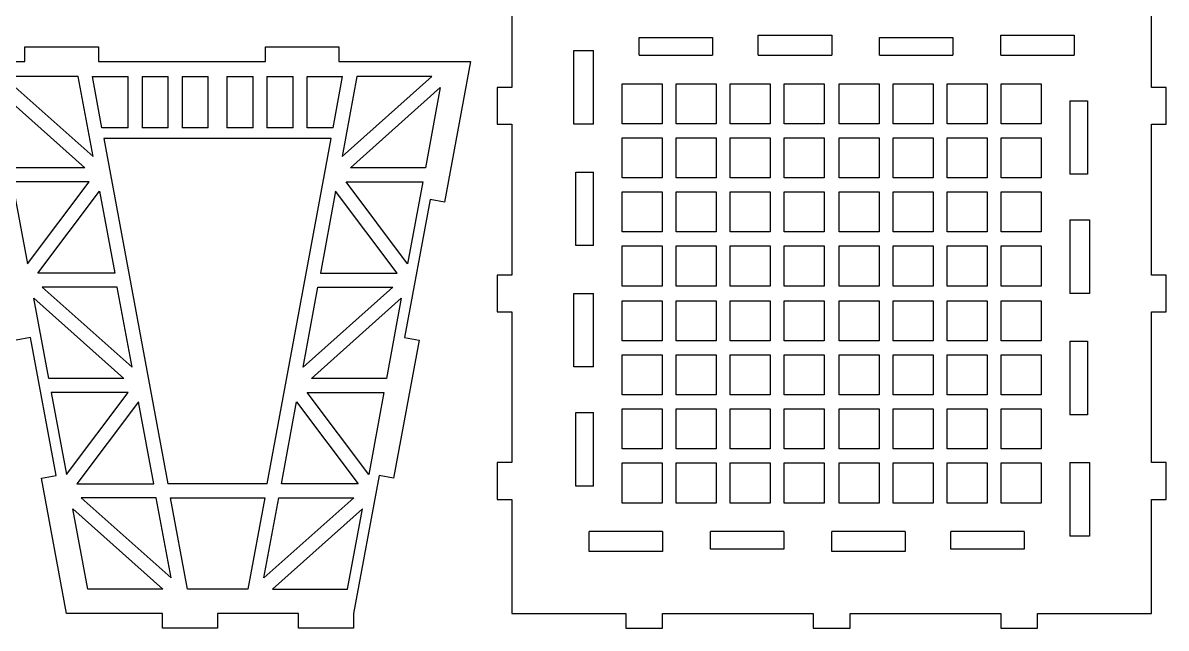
# Model space of a CAD drawing. Header units: millimetres. Extents: x 6 to 959, y 0 to 460.
# Drawn here: x 630.6 to 958.6, y 0 to 173.5 of the extents above; entities that cross this region are included whole.
import ezdxf

# ---------------------------------------------------------------- set-up
doc = ezdxf.new("R2010")
doc.units = ezdxf.units.MM
doc.header["$MEASUREMENT"] = 0
doc.layers.get('0').update_dxf_attribs({"linetype": 'CONTINUOUS', "true_color": 0xffffff})

msp = doc.modelspace()

# ---------------------------------------------------------------- linework, layer by layer
for p, q in [((770.92, 187.66), (770.92, 154.98)), ((954.36, 154.98), (954.36, 187.66)), ((807.4, 169.29), (828.48, 169.29)), ((807.4, 164.23), (807.4, 169.29)), ((828.48, 169.29), (828.48, 164.23)), ((841.55, 164.23), (841.55, 169.92)), ((841.55, 169.92), (862.64, 169.92)), ((862.64, 169.92), (862.64, 164.23)), ((876.35, 164.23), (876.35, 169.29)), ((876.35, 169.29), (897.43, 169.29)), ((897.43, 169.29), (897.43, 164.23)), ((911.14, 164.23), (911.14, 169.92)), ((911.14, 169.92), (932.22, 169.92)), ((932.22, 169.92), (932.22, 164.23)), ((631.24, 162.36), (631.24, 166.58)), ((631.24, 166.58), (652.32, 166.58)), ((652.32, 166.58), (652.32, 162.36)), ((700.19, 162.36), (700.19, 166.58)), ((700.19, 166.58), (721.27, 166.58)), ((721.27, 166.58), (721.27, 162.36)), ((788.66, 165.52), (794.35, 165.52)), ((788.66, 144.44), (788.66, 165.52)), ((794.35, 144.44), (794.35, 165.52)), ((807.4, 164.23), (828.48, 164.23)), ((841.55, 164.23), (862.64, 164.23)), ((876.35, 164.23), (897.43, 164.23)), ((911.14, 164.23), (932.22, 164.23)), ((618.19, 162.36), (631.24, 162.36)), ((652.32, 162.36), (700.19, 162.36)), ((721.27, 162.36), (759.07, 162.36)), ((759.07, 162.36), (751.61, 122.06)), ((625, 158.14), (650.79, 135.16)), ((646.53, 158.14), (625, 158.14)), ((650.79, 135.16), (646.53, 158.14)), ((650.61, 158.14), (660.82, 158.14)), ((653.32, 143.38), (650.61, 158.14)), ((660.82, 143.38), (660.82, 158.14)), ((664.82, 158.14), (672.32, 158.14)), ((664.82, 158.14), (664.82, 143.38)), ((672.32, 143.38), (672.32, 158.14)), ((676.32, 158.14), (676.32, 143.38)), ((676.32, 158.14), (683.81, 158.14)), ((683.81, 143.38), (683.81, 158.14)), ((689.15, 158.14), (696.65, 158.14)), ((689.15, 158.14), (689.15, 143.38)), ((696.65, 143.38), (696.65, 158.14)), ((700.64, 158.14), (700.64, 143.38)), ((700.64, 158.14), (708.14, 158.14)), ((708.14, 143.38), (708.14, 158.14)), ((712.14, 143.38), (712.14, 158.14)), ((712.14, 158.14), (722.35, 158.14)), ((719.64, 143.38), (722.35, 158.14)), ((722.18, 135.16), (747.92, 158.14)), ((726.44, 158.14), (722.18, 135.16)), ((747.92, 158.14), (726.44, 158.14)), ((622.59, 154.93), (648.38, 131.95)), ((724.58, 131.95), (750.32, 154.93)), ((750.32, 154.93), (746.08, 131.95)), ((766.7, 154.98), (766.7, 144.44)), ((770.92, 154.98), (766.7, 154.98)), ((802.55, 144.54), (802.55, 156.03)), ((802.55, 156.03), (814.04, 156.03)), ((814.04, 156.03), (814.04, 144.54)), ((818.04, 144.54), (818.04, 156.03)), ((818.04, 156.03), (829.54, 156.03)), ((829.54, 156.03), (829.54, 144.54)), ((833.54, 156.03), (845.03, 156.03)), ((833.54, 144.54), (833.54, 156.03)), ((845.03, 156.03), (845.03, 144.54)), ((849.03, 144.54), (849.03, 156.03)), ((849.03, 156.03), (860.53, 156.03)), ((860.53, 156.03), (860.53, 144.54)), ((864.75, 144.54), (864.75, 156.03)), ((864.75, 156.03), (876.25, 156.03)), ((876.25, 156.03), (876.25, 144.54)), ((880.25, 144.54), (880.25, 156.03)), ((880.25, 156.03), (891.74, 156.03)), ((891.74, 156.03), (891.74, 144.54)), ((895.74, 144.54), (895.74, 156.03)), ((895.74, 156.03), (907.24, 156.03)), ((907.24, 156.03), (907.24, 144.54)), ((911.24, 144.54), (911.24, 156.03)), ((911.24, 156.03), (922.73, 156.03)), ((922.73, 156.03), (922.73, 144.54)), ((958.58, 154.98), (954.36, 154.98)), ((958.58, 144.44), (958.58, 154.98)), ((930.93, 151.18), (930.93, 130.1)), ((930.93, 151.18), (935.99, 151.18)), ((935.99, 151.18), (935.99, 130.1)), ((766.7, 144.44), (770.92, 144.44)), ((770.92, 144.44), (770.92, 101.21)), ((794.35, 144.44), (788.66, 144.44)), ((814.04, 144.54), (802.55, 144.54)), ((829.54, 144.54), (818.04, 144.54)), ((845.03, 144.54), (833.54, 144.54)), ((860.53, 144.54), (849.03, 144.54)), ((876.25, 144.54), (864.75, 144.54)), ((891.74, 144.54), (880.25, 144.54)), ((907.24, 144.54), (895.74, 144.54)), ((922.73, 144.54), (911.24, 144.54)), ((954.36, 144.44), (958.58, 144.44)), ((954.36, 101.21), (954.36, 144.44)), ((660.82, 143.38), (653.32, 143.38)), ((672.32, 143.38), (664.82, 143.38)), ((683.81, 143.38), (676.32, 143.38)), ((696.65, 143.38), (689.15, 143.38)), ((708.14, 143.38), (700.64, 143.38)), ((719.64, 143.38), (712.14, 143.38)), ((719.08, 140.38), (653.88, 140.38)), ((653.88, 140.38), (672.23, 41.38)), ((700.74, 41.38), (719.08, 140.38)), ((802.55, 129.04), (802.55, 140.54)), ((802.55, 140.54), (814.04, 140.54)), ((814.04, 140.54), (814.04, 129.04)), ((818.04, 129.04), (818.04, 140.54)), ((818.04, 140.54), (829.54, 140.54)), ((829.54, 140.54), (829.54, 129.04)), ((833.54, 140.54), (845.03, 140.54)), ((833.54, 129.04), (833.54, 140.54)), ((845.03, 140.54), (845.03, 129.04)), ((849.03, 129.04), (849.03, 140.54)), ((849.03, 140.54), (860.53, 140.54)), ((860.53, 140.54), (860.53, 129.04)), ((864.75, 129.04), (864.75, 140.54)), ((864.75, 140.54), (876.25, 140.54)), ((876.25, 140.54), (876.25, 129.04)), ((880.25, 129.04), (880.25, 140.54)), ((880.25, 140.54), (891.74, 140.54)), ((891.74, 140.54), (891.74, 129.04)), ((895.74, 129.04), (895.74, 140.54)), ((895.74, 140.54), (907.24, 140.54)), ((907.24, 140.54), (907.24, 129.04)), ((911.24, 129.04), (911.24, 140.54)), ((911.24, 140.54), (922.73, 140.54)), ((922.73, 140.54), (922.73, 129.04)), ((648.38, 131.95), (626.85, 131.95)), ((746.08, 131.95), (724.58, 131.95)), ((627.59, 127.95), (631.95, 104.43)), ((649.62, 127.95), (627.59, 127.95)), ((631.95, 104.43), (649.62, 127.95)), ((741, 104.43), (723.34, 127.95)), ((723.34, 127.95), (745.34, 127.95)), ((745.34, 127.95), (741, 104.43)), ((789.29, 130.73), (794.35, 130.73)), ((789.29, 109.65), (789.29, 130.73)), ((794.35, 109.65), (794.35, 130.73)), ((814.04, 129.04), (802.55, 129.04)), ((829.54, 129.04), (818.04, 129.04)), ((845.03, 129.04), (833.54, 129.04)), ((860.53, 129.04), (849.03, 129.04)), ((876.25, 129.04), (864.75, 129.04)), ((891.74, 129.04), (880.25, 129.04)), ((907.24, 129.04), (895.74, 129.04)), ((922.73, 129.04), (911.24, 129.04)), ((935.99, 130.1), (930.93, 130.1)), ((634.95, 101.76), (652.62, 125.28)), ((652.62, 125.28), (656.97, 101.76)), ((720.35, 125.28), (715.99, 101.76)), ((738.01, 101.76), (720.35, 125.28)), ((802.55, 113.55), (802.55, 125.04)), ((802.55, 125.04), (814.04, 125.04)), ((814.04, 125.04), (814.04, 113.55)), ((818.04, 125.04), (829.54, 125.04)), ((818.04, 113.55), (818.04, 125.04)), ((829.54, 125.04), (829.54, 113.55)), ((833.54, 125.04), (845.03, 125.04)), ((833.54, 113.55), (833.54, 125.04)), ((845.03, 125.04), (845.03, 113.55)), ((849.03, 113.55), (849.03, 125.04)), ((849.03, 125.04), (860.53, 125.04)), ((860.53, 125.04), (860.53, 113.55)), ((864.75, 113.55), (864.75, 125.04)), ((864.75, 125.04), (876.25, 125.04)), ((876.25, 125.04), (876.25, 113.55)), ((880.25, 113.55), (880.25, 125.04)), ((880.25, 125.04), (891.74, 125.04)), ((891.74, 125.04), (891.74, 113.55)), ((895.74, 113.55), (895.74, 125.04)), ((895.74, 125.04), (907.24, 125.04)), ((907.24, 125.04), (907.24, 113.55)), ((911.24, 113.55), (911.24, 125.04)), ((911.24, 125.04), (922.73, 125.04)), ((922.73, 125.04), (922.73, 113.55)), ((747.45, 122.82), (740.14, 83.29)), ((751.61, 122.06), (747.45, 122.82)), ((930.93, 117.03), (936.62, 117.03)), ((930.93, 117.03), (930.93, 95.94)), ((936.62, 117.03), (936.62, 95.94)), ((814.04, 113.55), (802.55, 113.55)), ((829.54, 113.55), (818.04, 113.55)), ((845.03, 113.55), (833.54, 113.55)), ((860.53, 113.55), (849.03, 113.55)), ((876.25, 113.55), (864.75, 113.55)), ((891.74, 113.55), (880.25, 113.55)), ((907.24, 113.55), (895.74, 113.55)), ((922.73, 113.55), (911.24, 113.55)), ((794.35, 109.65), (789.29, 109.65)), ((802.55, 98.05), (802.55, 109.55)), ((802.55, 109.55), (814.04, 109.55)), ((814.04, 109.55), (814.04, 98.05)), ((818.04, 98.05), (818.04, 109.55)), ((818.04, 109.55), (829.54, 109.55)), ((829.54, 109.55), (829.54, 98.05)), ((833.54, 98.05), (833.54, 109.55)), ((833.54, 109.55), (845.03, 109.55)), ((845.03, 109.55), (845.03, 98.05)), ((849.03, 98.05), (849.03, 109.55)), ((849.03, 109.55), (860.53, 109.55)), ((860.53, 109.55), (860.53, 98.05)), ((864.75, 98.05), (864.75, 109.55)), ((864.75, 109.55), (876.25, 109.55)), ((876.25, 109.55), (876.25, 98.05)), ((880.25, 98.05), (880.25, 109.55)), ((880.25, 109.55), (891.74, 109.55)), ((891.74, 109.55), (891.74, 98.05)), ((895.74, 98.05), (895.74, 109.55)), ((895.74, 109.55), (907.24, 109.55)), ((907.24, 109.55), (907.24, 98.05)), ((911.24, 98.05), (911.24, 109.55)), ((911.24, 109.55), (922.73, 109.55)), ((922.73, 109.55), (922.73, 98.05)), ((656.97, 101.76), (634.95, 101.76)), ((715.99, 101.76), (738.01, 101.76)), ((766.7, 101.21), (766.7, 90.67)), ((770.92, 101.21), (766.7, 101.21)), ((958.58, 101.21), (954.36, 101.21)), ((958.58, 90.67), (958.58, 101.21)), ((636.19, 97.76), (661.97, 74.78)), ((657.71, 97.76), (636.19, 97.76)), ((661.97, 74.78), (657.71, 97.76)), ((710.99, 74.78), (715.25, 97.76)), ((736.76, 97.76), (710.99, 74.78)), ((715.25, 97.76), (736.76, 97.76)), ((788.66, 95.94), (794.35, 95.94)), ((788.66, 74.85), (788.66, 95.94)), ((794.35, 74.85), (794.35, 95.94)), ((814.04, 98.05), (802.55, 98.05)), ((829.54, 98.05), (818.04, 98.05)), ((845.03, 98.05), (833.54, 98.05)), ((860.53, 98.05), (849.03, 98.05)), ((876.25, 98.05), (864.75, 98.05)), ((891.74, 98.05), (880.25, 98.05)), ((907.24, 98.05), (895.74, 98.05)), ((922.73, 98.05), (911.24, 98.05)), ((936.62, 95.94), (930.93, 95.94)), ((633.78, 94.55), (659.56, 71.57)), ((638.04, 71.57), (633.78, 94.55)), ((713.4, 71.57), (739.18, 94.56)), ((739.18, 94.56), (734.93, 71.57)), ((802.55, 82.33), (802.55, 93.83)), ((802.55, 93.83), (814.04, 93.83)), ((814.04, 93.83), (814.04, 82.33)), ((818.04, 82.33), (818.04, 93.83)), ((818.04, 93.83), (829.54, 93.83)), ((829.54, 93.83), (829.54, 82.33)), ((833.54, 93.83), (845.03, 93.83)), ((833.54, 82.33), (833.54, 93.83)), ((845.03, 93.83), (845.03, 82.33)), ((849.03, 93.83), (860.53, 93.83)), ((849.03, 82.33), (849.03, 93.83)), ((860.53, 93.83), (860.53, 82.33)), ((864.75, 93.83), (876.25, 93.83)), ((864.75, 82.33), (864.75, 93.83)), ((876.25, 93.83), (876.25, 82.33)), ((880.25, 93.83), (891.74, 93.83)), ((880.25, 82.33), (880.25, 93.83)), ((891.74, 93.83), (891.74, 82.33)), ((895.74, 93.83), (907.24, 93.83)), ((895.74, 82.33), (895.74, 93.83)), ((907.24, 93.83), (907.24, 82.33)), ((911.24, 93.83), (922.73, 93.83)), ((911.24, 82.33), (911.24, 93.83)), ((922.73, 93.83), (922.73, 82.33)), ((766.7, 90.67), (770.92, 90.67)), ((770.92, 90.67), (770.92, 47.44)), ((954.36, 90.67), (958.58, 90.67)), ((954.36, 47.44), (954.36, 90.67)), ((632.82, 83.29), (628.68, 82.52)), ((640.15, 43.75), (632.82, 83.29)), ((744.28, 82.52), (736.96, 42.99)), ((740.14, 83.29), (744.28, 82.52)), ((814.04, 82.33), (802.55, 82.33)), ((829.54, 82.33), (818.04, 82.33)), ((845.03, 82.33), (833.54, 82.33)), ((860.53, 82.33), (849.03, 82.33)), ((876.25, 82.33), (864.75, 82.33)), ((891.74, 82.33), (880.25, 82.33)), ((907.24, 82.33), (895.74, 82.33)), ((922.73, 82.33), (911.24, 82.33)), ((930.93, 82.23), (935.99, 82.23)), ((930.93, 82.23), (930.93, 61.15)), ((935.99, 82.23), (935.99, 61.15)), ((802.55, 78.33), (814.04, 78.33)), ((802.55, 66.84), (802.55, 78.33)), ((814.04, 78.33), (814.04, 66.84)), ((818.04, 78.33), (829.54, 78.33)), ((818.04, 66.84), (818.04, 78.33)), ((829.54, 78.33), (829.54, 66.84)), ((833.54, 78.33), (845.03, 78.33)), ((833.54, 66.84), (833.54, 78.33)), ((845.03, 78.33), (845.03, 66.84)), ((849.03, 78.33), (860.53, 78.33)), ((849.03, 66.84), (849.03, 78.33)), ((860.53, 78.33), (860.53, 66.84)), ((864.75, 78.33), (876.25, 78.33)), ((864.75, 66.84), (864.75, 78.33)), ((876.25, 78.33), (876.25, 66.84)), ((880.25, 78.33), (891.74, 78.33)), ((880.25, 66.84), (880.25, 78.33)), ((891.74, 78.33), (891.74, 66.84)), ((895.74, 78.33), (907.24, 78.33)), ((895.74, 66.84), (895.74, 78.33)), ((907.24, 78.33), (907.24, 66.84)), ((911.24, 78.33), (922.73, 78.33)), ((911.24, 66.84), (911.24, 78.33)), ((922.73, 78.33), (922.73, 66.84)), ((794.35, 74.85), (788.66, 74.85)), ((659.56, 71.57), (638.04, 71.57)), ((734.93, 71.57), (713.4, 71.57)), ((660.81, 67.57), (638.78, 67.57)), ((638.78, 67.57), (643.14, 44.05)), ((643.14, 44.05), (660.81, 67.57)), ((729.85, 44.05), (712.16, 67.57)), ((712.16, 67.57), (734.19, 67.57)), ((734.19, 67.57), (729.85, 44.05)), ((814.04, 66.84), (802.55, 66.84)), ((829.54, 66.84), (818.04, 66.84)), ((845.03, 66.84), (833.54, 66.84)), ((860.53, 66.84), (849.03, 66.84)), ((876.25, 66.84), (864.75, 66.84)), ((891.74, 66.84), (880.25, 66.84)), ((907.24, 66.84), (895.74, 66.84)), ((922.73, 66.84), (911.24, 66.84)), ((663.8, 64.9), (646.14, 41.38)), ((668.16, 41.38), (663.8, 64.9)), ((704.8, 41.38), (709.16, 64.9)), ((709.16, 64.9), (726.85, 41.38)), ((802.55, 51.34), (802.55, 62.84)), ((802.55, 62.84), (814.04, 62.84)), ((814.04, 62.84), (814.04, 51.34)), ((818.04, 62.84), (829.54, 62.84)), ((818.04, 51.34), (818.04, 62.84)), ((829.54, 62.84), (829.54, 51.34)), ((833.54, 51.34), (833.54, 62.84)), ((833.54, 62.84), (845.03, 62.84)), ((845.03, 62.84), (845.03, 51.34)), ((849.03, 51.34), (849.03, 62.84)), ((849.03, 62.84), (860.53, 62.84)), ((860.53, 62.84), (860.53, 51.34)), ((864.75, 51.34), (864.75, 62.84)), ((864.75, 62.84), (876.25, 62.84)), ((876.25, 62.84), (876.25, 51.34)), ((880.25, 51.34), (880.25, 62.84)), ((880.25, 62.84), (891.74, 62.84)), ((891.74, 62.84), (891.74, 51.34)), ((895.74, 51.34), (895.74, 62.84)), ((895.74, 62.84), (907.24, 62.84)), ((907.24, 62.84), (907.24, 51.34)), ((911.24, 51.34), (911.24, 62.84)), ((911.24, 62.84), (922.73, 62.84)), ((922.73, 62.84), (922.73, 51.34)), ((789.29, 61.81), (794.35, 61.81)), ((789.29, 40.72), (789.29, 61.81)), ((794.35, 40.72), (794.35, 61.81)), ((935.99, 61.15), (930.93, 61.15)), ((814.04, 51.34), (802.55, 51.34)), ((829.54, 51.34), (818.04, 51.34)), ((845.03, 51.34), (833.54, 51.34)), ((860.53, 51.34), (849.03, 51.34)), ((876.25, 51.34), (864.75, 51.34)), ((891.74, 51.34), (880.25, 51.34)), ((907.24, 51.34), (895.74, 51.34)), ((922.73, 51.34), (911.24, 51.34)), ((766.7, 47.44), (766.7, 36.9)), ((770.92, 47.44), (766.7, 47.44)), ((802.55, 47.34), (814.04, 47.34)), ((802.55, 35.85), (802.55, 47.34)), ((814.04, 47.34), (814.04, 35.85)), ((818.04, 47.34), (829.54, 47.34)), ((818.04, 35.85), (818.04, 47.34)), ((829.54, 47.34), (829.54, 35.85)), ((833.54, 47.34), (845.03, 47.34)), ((833.54, 35.85), (833.54, 47.34)), ((845.03, 47.34), (845.03, 35.85)), ((849.03, 47.34), (860.53, 47.34)), ((849.03, 35.85), (849.03, 47.34)), ((860.53, 47.34), (860.53, 35.85)), ((864.75, 47.34), (876.25, 47.34)), ((864.75, 35.85), (864.75, 47.34)), ((876.25, 47.34), (876.25, 35.85)), ((880.25, 47.34), (891.74, 47.34)), ((880.25, 35.85), (880.25, 47.34)), ((891.74, 47.34), (891.74, 35.85)), ((895.74, 47.34), (907.24, 47.34)), ((895.74, 35.85), (895.74, 47.34)), ((907.24, 47.34), (907.24, 35.85)), ((911.24, 47.34), (922.73, 47.34)), ((911.24, 35.85), (911.24, 47.34)), ((922.73, 47.34), (922.73, 35.85)), ((930.93, 47.44), (936.62, 47.44)), ((930.93, 47.44), (930.93, 26.36)), ((936.62, 47.44), (936.62, 26.36)), ((958.58, 47.44), (954.36, 47.44)), ((958.58, 36.9), (958.58, 47.44)), ((636.01, 42.99), (640.15, 43.75)), ((643.18, 4.22), (636.01, 42.99)), ((732.82, 43.75), (725.49, 4.22)), ((736.96, 42.99), (732.82, 43.75)), ((646.14, 41.38), (668.16, 41.38)), ((700.74, 41.38), (672.23, 41.38)), ((726.85, 41.38), (704.8, 41.38)), ((794.35, 40.72), (789.29, 40.72)), ((647.38, 37.38), (673.16, 14.4)), ((668.9, 37.38), (647.38, 37.38)), ((673.16, 14.4), (668.9, 37.38)), ((672.97, 37.38), (700, 37.38)), ((677.82, 11.19), (672.97, 37.38)), ((700, 37.38), (695.14, 11.19)), ((725.61, 37.38), (699.8, 14.4)), ((699.8, 14.4), (704.06, 37.38)), ((704.06, 37.38), (725.61, 37.38)), ((766.7, 36.9), (770.92, 36.9)), ((770.92, 36.9), (770.92, 4.22)), ((954.36, 36.9), (958.58, 36.9)), ((954.36, 4.22), (954.36, 36.9)), ((644.97, 34.17), (670.75, 11.19)), ((649.23, 11.19), (644.97, 34.17)), ((728.03, 34.18), (702.22, 11.19)), ((723.78, 11.19), (728.03, 34.18)), ((814.04, 35.85), (802.55, 35.85)), ((829.54, 35.85), (818.04, 35.85)), ((845.03, 35.85), (833.54, 35.85)), ((860.53, 35.85), (849.03, 35.85)), ((876.25, 35.85), (864.75, 35.85)), ((891.74, 35.85), (880.25, 35.85)), ((907.24, 35.85), (895.74, 35.85)), ((922.73, 35.85), (911.24, 35.85)), ((814.14, 27.65), (793.06, 27.65)), ((793.06, 21.96), (793.06, 27.65)), ((814.14, 27.65), (814.14, 21.96)), ((848.93, 27.65), (827.85, 27.65)), ((827.85, 22.59), (827.85, 27.65)), ((848.93, 27.65), (848.93, 22.59)), ((883.73, 27.65), (862.64, 27.65)), ((862.64, 21.96), (862.64, 27.65)), ((883.73, 27.65), (883.73, 21.96)), ((917.88, 27.65), (896.8, 27.65)), ((896.8, 22.59), (896.8, 27.65)), ((917.88, 27.65), (917.88, 22.59)), ((936.62, 26.36), (930.93, 26.36)), ((814.14, 21.96), (793.06, 21.96)), ((848.93, 22.59), (827.85, 22.59)), ((883.73, 21.96), (862.64, 21.96)), ((917.88, 22.59), (896.8, 22.59)), ((670.75, 11.19), (649.23, 11.19)), ((695.14, 11.19), (677.82, 11.19)), ((702.22, 11.19), (723.78, 11.19)), ((670.67, 4.22), (643.18, 4.22)), ((670.67, 0), (670.67, 4.22)), ((709.68, 4.22), (686.48, 4.22)), ((686.48, 4.22), (686.48, 0)), ((709.68, 0), (709.68, 4.22)), ((725.49, 4.22), (725.49, 0)), ((770.92, 4.22), (803.6, 4.22)), ((803.6, 4.22), (803.6, 0)), ((814.14, 4.22), (857.37, 4.22)), ((814.14, 0), (814.14, 4.22)), ((857.37, 4.22), (857.37, 0)), ((867.91, 4.22), (911.14, 4.22)), ((867.91, 0), (867.91, 4.22)), ((911.14, 4.22), (911.14, 0)), ((921.68, 4.22), (954.36, 4.22)), ((921.68, 0), (921.68, 4.22)), ((686.48, 0), (670.67, 0)), ((725.49, 0), (709.68, 0)), ((803.6, 0), (814.14, 0)), ((857.37, 0), (867.91, 0)), ((911.14, 0), (921.68, 0))]:
    msp.add_line(p, q)

doc.saveas('drawing.dxf')
